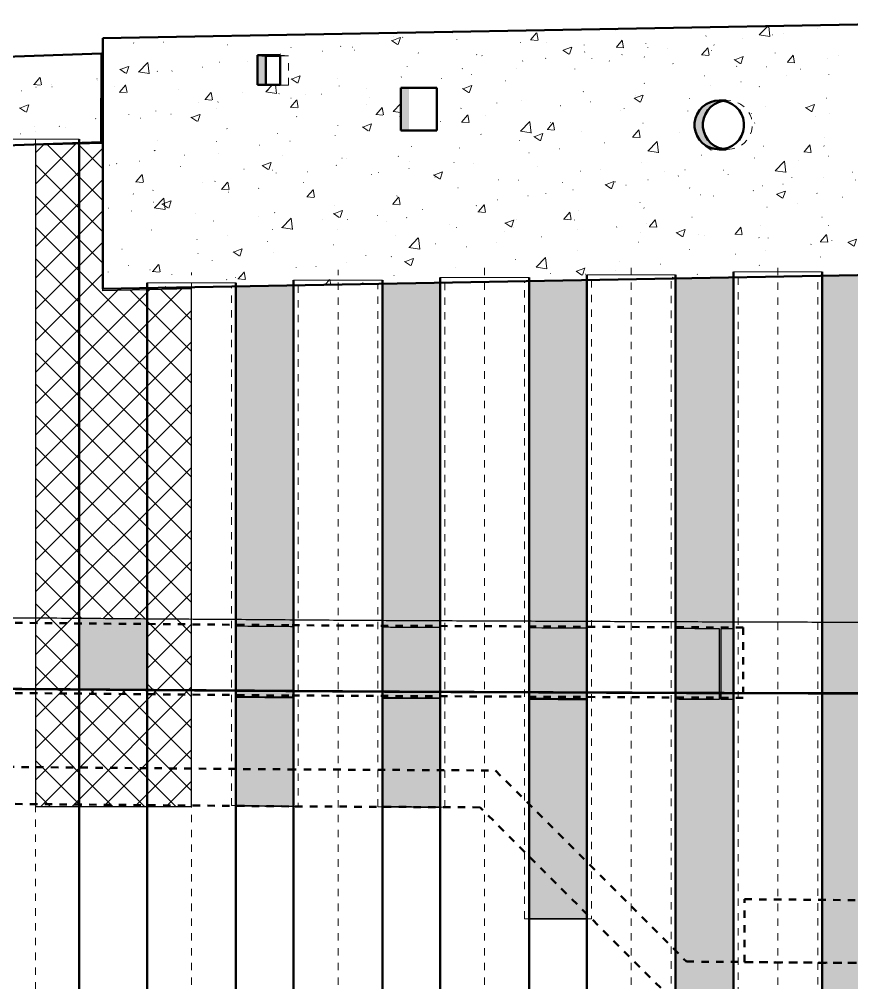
# Model space of a CAD drawing. Header units: metres. Extents: x 1100 to 1226, y 1 to 22.
# Drawn here: x 1111.22 to 1122.48, y 8.61 to 21.64 of the extents above; entities that cross this region are included whole.
import ezdxf

# ---------------------------------------------------------------- set-up
doc = ezdxf.new("R2010")
doc.units = ezdxf.units.M
doc.linetypes.add('JacobsCenter', pattern=[0.015, 0.009, -0.0015, 0.003, -0.0015])
doc.linetypes.add('JacobsDash', pattern=[0.0045, 0.003, -0.0015])
for name, color, linetype, lineweight in [('A-DETL', 7, 'Continuous', 13), ('A-DETL-GENF', 7, 'Continuous', 9), ('A-FLOR', 7, 'Continuous', 50), ('A-GENM', 7, 'Continuous', 35), ('A-GENM-HDLN', 7, 'JacobsDash', 18), ('S-BEAM', 7, 'Continuous', 50), ('S-BEAM-HDLN', 7, 'JacobsDash', 18), ('S-FNDN', 7, 'Continuous', 50), ('S-FNDN-HDLN', 7, 'JacobsDash', 18)]:
    doc.layers.add(name, color=color, linetype=linetype, lineweight=lineweight)
pattern_1 = [(50, (1129.183, 10.849), (1.15687, -0.10121), [0.12097, -1.331]), (355, (1129.183, 10.849), (-0.2238, 1.21312), [0.09677, -1.065]), (100.451, (1129.28, 10.841), (0.932775, 1.111937), [0.10281, -1.131]), (46.184, (1129.183, 11.172), (1.72142, -0.26704), [0.18145, -1.996]), (96.636, (1129.327, 11.15), (1.50758, 1.57074), [0.15421, -1.696]), (351.184, (1129.183, 11.172), (1.50766, 1.5715), [0.14516, -1.597]), (21, (1129.345, 11.091), (0.962753, -0.649382), [0.12097, -1.331]), (326, (1129.345, 11.091), (0.39239, 1.16952), [0.09677, -1.065]), (71.451, (1129.425, 11.037), (1.3549, 0.520304), [0.10281, -1.131]), (37.5, (1129.183, 10.849), (0.0196146, 0.536924), [0.00335, -1.048, 0.00335, -1.077, -1.069]), (37.5, (1129.183, 10.849), (0.0196146, 0.536924), [-2.132, 0.00335, -1.065]), (7.5, (1129.183, 10.849), (0.424306, 0.636145), [0.00335, -0.61278, 0.00335, -1.024, -0.40726]), (7.5, (1129.183, 10.849), (0.424306, 0.636145), [-1.644, 0.00335, -0.4039]), (327.5, (1128.824, 10.849), (0.861001, -0.0363836), [0.00335, -0.39987, 0.00335, -1.255, -1.669]), (327.5, (1128.824, 10.849), (0.861001, -0.0363836), [-1.661, 0.00335, -1.666]), (317.5, (1128.662, 10.849), (0.94062, 0.161455), [0.00335, -0.52084, 0.00335, -0.83213, -1.185]), (317.5, (1128.662, 10.849), (0.94062, 0.161455), [-1.36, 0.00335, -1.182])]

# ---------------------------------------------------------------- blocks, each defined once
blk = doc.blocks.new('Top of Pavement - RL A - Top of Pavement - RL A-68818558-DRG-2873048 - ELEVATION - SHOTCRETE ABUTMENT A AND A1')
at = {"layer": 'A-GENM', "lineweight": 25, "true_color": 0xe8e8e8}
h = blk.add_hatch(color=254, dxfattribs=at)
h.paths.add_polyline_path([(1112.952, 12.581), (1112.952, 13.531), (1112.032, 13.538), (1112.032, 12.588), (1112.444, 12.585)])
h.paths.add_polyline_path([(1142.566, 12.605), (1143.427, 12.613), (1143.427, 13.563), (1142.566, 13.555), (1142.566, 12.607)])
h.paths.add_polyline_path([(1144.627, 12.625), (1144.856, 12.627), (1144.856, 13.577), (1144.627, 13.575), (1144.627, 12.679)])
h.paths.add_polyline_path([(1146.055, 12.639), (1147.064, 12.651), (1147.064, 13.601), (1146.055, 13.589), (1146.055, 12.646)])
h.paths.add_polyline_path([(1102.833, 12.686), (1102.833, 13.636), (1102.032, 13.646), (1102.032, 12.696)])
h.paths.add_polyline_path([(1100.833, 12.712), (1100.833, 13.662), (1100.388, 13.669), (1100.388, 13.638), (1100.819, 13.638), (1100.819, 12.712)])
h = blk.add_hatch(color=254, dxfattribs=at)
h.paths.add_polyline_path([(1112.952, 12.562), (1112.952, 12.581), (1112.032, 12.588), (1112.032, 12.569), (1112.454, 12.566)])
h.paths.add_polyline_path([(1142.566, 12.585), (1143.427, 12.594), (1143.427, 12.613), (1142.566, 12.605), (1142.566, 12.588)])
h.paths.add_polyline_path([(1146.055, 12.62), (1147.064, 12.631), (1147.064, 12.651), (1146.055, 12.638), (1146.055, 12.626)])
h.paths.add_polyline_path([(1144.627, 12.623), (1144.856, 12.626), (1144.856, 12.627), (1144.627, 12.625)])
h.paths.add_polyline_path([(1102.833, 12.666), (1102.833, 12.686), (1102.032, 12.696), (1102.032, 12.676)])
at = {"layer": 'A-GENM', "color": 253, "lineweight": 25, "true_color": 0xa3a3a3}
for points, knots in [([(1123.464, 13.484), (1123.273, 13.484), (1122.766, 13.485), (1121.942, 13.486), (1120.992, 13.489), (1120.042, 13.492), (1119.093, 13.496), (1118.143, 13.5), (1117.193, 13.504), (1116.243, 13.508), (1115.452, 13.513), (1114.819, 13.518), (1114.185, 13.523), (1113.552, 13.527), (1112.919, 13.531), (1112.444, 13.535), (1111.969, 13.539), (1111.336, 13.543), (1110.545, 13.55), (1109.595, 13.559), (1108.645, 13.569), (1107.695, 13.578), (1106.746, 13.587), (1105.954, 13.597), (1105.321, 13.604), (1104.846, 13.61), (1104.371, 13.616), (1103.738, 13.624), (1103.105, 13.632), (1102.472, 13.64), (1101.839, 13.648), (1101.144, 13.657), (1100.608, 13.665), (1100.388, 13.668)], [0.5157704, 0.5157704, 0.5157704, 0.5157704, 0.5197368, 0.5263158, 0.5328947, 0.5394737, 0.5460526, 0.5526316, 0.5592105, 0.5657895, 0.5723684, 0.5756579, 0.5789474, 0.5855263, 0.5888158, 0.5921053, 0.5953947, 0.5986842, 0.6052632, 0.6118421, 0.6184211, 0.625, 0.6315789, 0.6381579, 0.6414474, 0.6447368, 0.6480263, 0.6513158, 0.6578947, 0.6611842, 0.6644737, 0.6710526, 0.6756182, 0.6756182, 0.6756182, 0.6756182]), ([(1100.819, 12.712), (1100.895, 12.711), (1101.288, 12.705), (1101.839, 12.698), (1102.472, 12.69), (1103.105, 12.682), (1103.738, 12.674), (1104.371, 12.666), (1104.846, 12.66), (1105.321, 12.654), (1105.954, 12.647), (1106.746, 12.637), (1107.695, 12.628), (1108.645, 12.619), (1109.595, 12.609), (1110.545, 12.6), (1111.336, 12.593), (1111.969, 12.589), (1112.444, 12.585), (1112.919, 12.581), (1113.552, 12.577), (1114.185, 12.573), (1114.819, 12.568), (1115.452, 12.563), (1116.243, 12.558), (1117.193, 12.554), (1118.143, 12.55), (1119.093, 12.546), (1120.042, 12.542), (1120.992, 12.539), (1121.942, 12.536), (1122.766, 12.535), (1123.273, 12.534), (1123.464, 12.534)], [0.3273615, 0.3273615, 0.3273615, 0.3273615, 0.3289474, 0.3355263, 0.3388158, 0.3421053, 0.3486842, 0.3519737, 0.3552632, 0.3585526, 0.3618421, 0.3684211, 0.375, 0.3815789, 0.3881579, 0.3947368, 0.4013158, 0.4046053, 0.4078947, 0.4111842, 0.4144737, 0.4210526, 0.4243421, 0.4276316, 0.4342105, 0.4407895, 0.4473684, 0.4539474, 0.4605263, 0.4671053, 0.4736842, 0.4802632, 0.4842296, 0.4842296, 0.4842296, 0.4842296]), ([(1114.15, 12.553), (1113.901, 12.555), (1113.494, 12.558), (1112.929, 12.562), (1112.454, 12.566), (1111.979, 12.569), (1111.439, 12.573), (1111.058, 12.576), (1110.834, 12.578)], [0.5803589, 0.5803589, 0.5803589, 0.5803589, 0.58552632, 0.58881579, 0.59210526, 0.59539474, 0.59868421, 0.60332528, 0.60332528, 0.60332528, 0.60332528]), ([(1116.13, 12.54), (1115.854, 12.541), (1115.456, 12.544), (1115.057, 12.547), (1114.934, 12.548)], [0.566637798, 0.566637798, 0.566637798, 0.566637798, 0.572368421, 0.574923105, 0.574923105, 0.574923105, 0.574923105]), ([(1118.113, 12.531), (1117.81, 12.532), (1117.411, 12.534), (1117.012, 12.535), (1116.917, 12.536)], [0.552900236, 0.552900236, 0.552900236, 0.552900236, 0.559210526, 0.561185347, 0.561185347, 0.561185347, 0.561185347]), ([(1120.096, 12.522), (1120.081, 12.522), (1119.75, 12.523), (1119.351, 12.525), (1118.967, 12.527), (1118.9, 12.527)], [0.539162689, 0.539162689, 0.539162689, 0.539162689, 0.539473684, 0.546052632, 0.547447798, 0.547447798, 0.547447798, 0.547447798]), ([(1123.464, 12.514), (1123.276, 12.514), (1122.772, 12.515), (1121.951, 12.517), (1121.278, 12.518), (1120.922, 12.519), (1120.883, 12.52)], [0.51583012, 0.51583012, 0.51583012, 0.51583012, 0.51973684, 0.52631579, 0.53289474, 0.53371027, 0.53371027, 0.53371027, 0.53371027])]:
    blk.add_open_spline(points, degree=3, knots=knots, dxfattribs=at)
at = {"layer": 'A-GENM', "color": 254, "lineweight": 25, "true_color": 0xdadada}
for points in [[(1114.151, 12.553), (1114.151, 12.553), (1114.15, 12.553), (1114.15, 12.553)], [(1114.934, 12.548), (1114.934, 12.548), (1114.933, 12.548), (1114.933, 12.548)], [(1116.132, 12.54), (1116.131, 12.54), (1116.131, 12.54), (1116.13, 12.54)], [(1116.917, 12.536), (1116.917, 12.536), (1116.916, 12.536), (1116.916, 12.536)], [(1118.115, 12.531), (1118.114, 12.531), (1118.114, 12.531), (1118.113, 12.531)], [(1118.9, 12.527), (1118.9, 12.527), (1118.899, 12.527), (1118.899, 12.527)], [(1120.098, 12.522), (1120.097, 12.522), (1120.097, 12.522), (1120.096, 12.522)], [(1120.883, 12.52), (1120.883, 12.52), (1120.882, 12.52), (1120.882, 12.52)]]:
    blk.add_open_spline(points, degree=3, dxfattribs=at)
at = {"layer": 'A-GENM', "color": 9, "lineweight": 25, "true_color": 0xbebebe}
for points in [[(1114.245, 12.553), (1114.214, 12.553), (1114.183, 12.553), (1114.151, 12.553)], [(1120.691, 12.52), (1120.493, 12.521), (1120.296, 12.521), (1120.098, 12.522)], [(1120.881, 12.52), (1120.824, 12.52), (1120.768, 12.52), (1120.711, 12.52)]]:
    blk.add_open_spline(points, degree=3, dxfattribs=at)
for points, knots in [([(1114.932, 12.548), (1114.898, 12.548), (1114.705, 12.549), (1114.476, 12.551), (1114.281, 12.552), (1114.245, 12.553)], [0.574936132, 0.574936132, 0.574936132, 0.574936132, 0.575657895, 0.578947368, 0.579697075, 0.579697075, 0.579697075, 0.579697075]), ([(1116.915, 12.536), (1116.694, 12.537), (1116.433, 12.538), (1116.172, 12.539), (1116.132, 12.54)], [0.56119846, 0.56119846, 0.56119846, 0.56119846, 0.565789474, 0.566624687, 0.566624687, 0.566624687, 0.566624687]), ([(1118.898, 12.527), (1118.649, 12.528), (1118.388, 12.53), (1118.127, 12.531), (1118.115, 12.531)], [0.547461683, 0.547461683, 0.547461683, 0.547461683, 0.552631579, 0.552887126, 0.552887126, 0.552887126, 0.552887126])]:
    blk.add_open_spline(points, degree=3, knots=knots, dxfattribs=at)
at = {"layer": 'A-GENM', "color": 253, "lineweight": 25, "true_color": 0xa3a3a3}
blk.add_open_spline([(1120.711, 12.52), (1120.704, 12.52), (1120.697, 12.52), (1120.691, 12.52)], degree=3, dxfattribs=at)
blk = doc.blocks.new('T2DPAA-T2D-C3S-RS-M3D-100334_rvt-1-DRG-2873048 - ELEVATION - SHOTCRETE ABUTMENT A AND A1')
at = {"layer": 'A-FLOR', "color": 253, "lineweight": 25, "true_color": 0xa3a3a3}
for p, q in [((1114.151, 12.483), (1114.151, 12.473)), ((1114.151, 12.473), (1114.932, 12.467)), ((1114.932, 12.467), (1114.932, 12.477)), ((1116.132, 12.469), (1116.132, 12.459)), ((1116.132, 12.459), (1116.915, 12.454)), ((1116.915, 12.454), (1116.915, 12.465)), ((1118.115, 12.46), (1118.115, 12.445)), ((1118.115, 12.445), (1118.898, 12.44)), ((1118.898, 12.44), (1118.898, 12.457)), ((1118.898, 12.456), (1118.898, 12.455))]:
    blk.add_line(p, q, dxfattribs=at)
at = {"layer": 'A-FLOR', "color": 9, "lineweight": 25, "true_color": 0xbebebe, "flags": 128}
for points in [[(1114.151, 12.473), (1114.152, 12.478), (1114.152, 12.482)], [(1114.932, 12.477), (1114.932, 12.472), (1114.932, 12.467)], [(1116.132, 12.459), (1116.132, 12.464), (1116.132, 12.469)], [(1116.915, 12.465), (1116.915, 12.459), (1116.915, 12.454)], [(1118.115, 12.445), (1118.115, 12.453), (1118.115, 12.46)], [(1118.115, 12.46), (1118.202, 12.459), (1118.289, 12.459), (1118.376, 12.459), (1118.463, 12.458), (1118.55, 12.458), (1118.637, 12.458), (1118.724, 12.457), (1118.811, 12.457), (1118.898, 12.456)], [(1118.898, 12.456), (1118.898, 12.448), (1118.898, 12.44)]]:
    blk.add_lwpolyline(points, dxfattribs=at)
at = {"layer": 'A-FLOR', "color": 9, "lineweight": 25, "true_color": 0xbebebe}
for points in [[(1114.151, 12.483), (1114.152, 12.483), (1114.152, 12.483), (1114.152, 12.483), (1114.152, 12.482)], [(1114.478, 12.48), (1114.482, 12.48), (1114.486, 12.48), (1114.49, 12.48)], [(1114.868, 12.477), (1114.89, 12.477), (1114.911, 12.477), (1114.932, 12.477)], [(1114.932, 12.477), (1114.932, 12.477), (1114.932, 12.477), (1114.932, 12.477), (1114.932, 12.477)], [(1116.132, 12.469), (1116.153, 12.469), (1116.174, 12.469), (1116.195, 12.469)], [(1116.132, 12.469), (1116.132, 12.469), (1116.132, 12.469), (1116.132, 12.469), (1116.132, 12.469)], [(1116.915, 12.465), (1116.915, 12.465), (1116.915, 12.465), (1116.915, 12.465), (1116.915, 12.465)], [(1118.115, 12.46), (1118.115, 12.46), (1118.115, 12.46), (1118.115, 12.46), (1118.115, 12.46)]]:
    blk.add_open_spline(points, degree=3, dxfattribs=at)
for points, knots in [([(1114.152, 12.482), (1114.181, 12.482), (1114.238, 12.482), (1114.314, 12.481), (1114.36, 12.481), (1114.377, 12.481)], [0, 0, 0, 0, 0.1111111, 0.2222222, 0.2892496, 0.2892496, 0.2892496, 0.2892496]), ([(1114.391, 12.481), (1114.398, 12.481), (1114.424, 12.481), (1114.45, 12.48), (1114.469, 12.48)], [0.3062268, 0.3062268, 0.3062268, 0.3062268, 0.3333333, 0.4064497, 0.4064497, 0.4064497, 0.4064497]), ([(1116.195, 12.469), (1116.29, 12.468), (1116.417, 12.467), (1116.544, 12.467), (1116.575, 12.467)], [0.0807956, 0.0807956, 0.0807956, 0.0807956, 0.4444444, 0.5658426, 0.5658426, 0.5658426, 0.5658426]), ([(1116.59, 12.467), (1116.612, 12.467), (1116.662, 12.466), (1116.741, 12.466), (1116.828, 12.466), (1116.886, 12.465), (1116.915, 12.465)], [0.5851805, 0.5851805, 0.5851805, 0.5851805, 0.6666667, 0.7777778, 0.8888889, 1, 1, 1, 1])]:
    blk.add_open_spline(points, degree=3, knots=knots, dxfattribs=at)
at = {"layer": 'A-FLOR', "color": 254, "lineweight": 25, "true_color": 0xe5e5e5}
for points in [[(1114.377, 12.481), (1114.382, 12.481), (1114.386, 12.481), (1114.391, 12.481)], [(1114.469, 12.48), (1114.472, 12.48), (1114.475, 12.48), (1114.478, 12.48)], [(1114.49, 12.48), (1114.493, 12.48), (1114.496, 12.48), (1114.499, 12.48)], [(1114.499, 12.48), (1114.527, 12.48), (1114.556, 12.48), (1114.585, 12.479)], [(1114.585, 12.479), (1114.614, 12.479), (1114.643, 12.479), (1114.672, 12.479)], [(1114.672, 12.479), (1114.701, 12.479), (1114.73, 12.478), (1114.759, 12.478)], [(1114.759, 12.478), (1114.788, 12.478), (1114.817, 12.478), (1114.846, 12.478)], [(1114.846, 12.478), (1114.853, 12.477), (1114.861, 12.477), (1114.868, 12.477)], [(1116.575, 12.467), (1116.58, 12.467), (1116.585, 12.467), (1116.59, 12.467)]]:
    blk.add_open_spline(points, degree=3, dxfattribs=at)
at = {"layer": 'A-GENM', "color": 253, "lineweight": 25, "true_color": 0xa3a3a3}
for p, q in [((1114.151, 13.433), (1114.151, 12.483)), ((1114.152, 12.482), (1114.152, 13.432)), ((1114.932, 13.427), (1114.932, 12.477)), ((1114.932, 12.477), (1114.932, 13.427)), ((1116.132, 12.469), (1116.132, 13.419)), ((1116.132, 13.419), (1116.132, 12.469)), ((1116.915, 13.415), (1116.915, 12.465)), ((1116.915, 12.465), (1116.915, 13.415)), ((1118.115, 12.46), (1118.115, 13.41)), ((1118.115, 13.41), (1118.115, 12.46)), ((1118.898, 12.457), (1118.898, 13.407)), ((1118.898, 13.406), (1118.898, 12.456)), ((1120.098, 13.402), (1120.098, 12.452)), ((1120.098, 12.451), (1120.098, 13.401)), ((1120.691, 12.449), (1120.691, 13.399)), ((1120.711, 13.399), (1120.711, 12.449)), ((1120.881, 13.398), (1120.881, 12.448)), ((1120.881, 12.448), (1120.881, 13.398)), ((1114.15, 12.571), (1114.15, 12.481)), ((1114.934, 12.566), (1114.934, 12.475)), ((1116.13, 12.557), (1116.13, 12.467)), ((1116.917, 12.554), (1116.917, 12.464)), ((1118.113, 12.548), (1118.113, 12.458)), ((1118.9, 12.545), (1118.9, 12.455)), ((1120.096, 12.54), (1120.096, 12.45)), ((1120.883, 12.537), (1120.883, 12.446))]:
    blk.add_line(p, q, dxfattribs=at)
at = {"layer": 'A-GENM', "color": 9, "lineweight": 25, "true_color": 0xbebebe}
for p, q in [((1120.691, 12.536), (1120.691, 12.449)), ((1120.711, 12.449), (1120.711, 12.536))]:
    blk.add_line(p, q, dxfattribs=at)
at = {"layer": 'A-GENM', "color": 254, "lineweight": 25, "true_color": 0xdadada}
for p, q in [((1120.691, 12.449), (1120.691, 12.445)), ((1120.711, 12.445), (1120.711, 12.449))]:
    blk.add_line(p, q, dxfattribs=at)
at = {"layer": 'A-GENM', "color": 253, "lineweight": 25, "true_color": 0xa3a3a3, "flags": 128}
for points in [[(1118.898, 13.407), (1118.811, 13.407), (1118.724, 13.408), (1118.637, 13.408), (1118.55, 13.408), (1118.463, 13.409), (1118.376, 13.409), (1118.289, 13.409), (1118.202, 13.41), (1118.115, 13.41)], [(1120.881, 13.398), (1120.824, 13.398), (1120.768, 13.398), (1120.711, 13.399)], [(1120.691, 12.445), (1120.691, 12.447), (1120.691, 12.449)], [(1120.711, 12.449), (1120.768, 12.448), (1120.824, 12.448), (1120.881, 12.448)], [(1120.711, 12.449), (1120.711, 12.447), (1120.711, 12.445)]]:
    blk.add_lwpolyline(points, dxfattribs=at)
at = {"layer": 'A-GENM', "color": 253, "lineweight": 25, "true_color": 0xa3a3a3}
for points, knots in [([(1114.932, 13.427), (1114.817, 13.428), (1114.556, 13.43), (1114.296, 13.432), (1114.151, 13.433)], [0, 0, 0, 0, 0.444444, 1, 1, 1, 1]), ([(1116.915, 13.415), (1116.857, 13.416), (1116.77, 13.416), (1116.654, 13.417), (1116.567, 13.417), (1116.48, 13.417), (1116.393, 13.418), (1116.306, 13.418), (1116.219, 13.419), (1116.161, 13.419), (1116.132, 13.419)], [0, 0, 0, 0, 0.222222, 0.333333, 0.444444, 0.555556, 0.666667, 0.777778, 0.888889, 1, 1, 1, 1]), ([(1120.691, 13.399), (1120.592, 13.399), (1120.444, 13.4), (1120.271, 13.401), (1120.172, 13.401), (1120.123, 13.401), (1120.098, 13.402)], [0, 0, 0, 0, 0.5, 0.75, 0.875, 1, 1, 1, 1])]:
    blk.add_open_spline(points, degree=3, knots=knots, dxfattribs=at)
for points in [[(1114.151, 12.482), (1114.151, 12.482), (1114.15, 12.481), (1114.15, 12.481)], [(1114.15, 12.481), (1114.15, 12.481), (1114.151, 12.481), (1114.151, 12.481)], [(1114.934, 12.475), (1114.933, 12.476), (1114.933, 12.476), (1114.932, 12.476)], [(1114.932, 12.475), (1114.933, 12.475), (1114.934, 12.475), (1114.934, 12.475)], [(1116.132, 12.468), (1116.132, 12.468), (1116.131, 12.468), (1116.13, 12.467)], [(1116.13, 12.467), (1116.131, 12.467), (1116.131, 12.467), (1116.132, 12.467)], [(1116.915, 12.464), (1116.916, 12.464), (1116.917, 12.464), (1116.917, 12.464)], [(1116.917, 12.464), (1116.916, 12.464), (1116.916, 12.464), (1116.916, 12.465)], [(1118.115, 12.459), (1118.115, 12.459), (1118.114, 12.459), (1118.113, 12.458)], [(1118.113, 12.458), (1118.114, 12.458), (1118.114, 12.458), (1118.115, 12.458)], [(1118.9, 12.455), (1118.9, 12.455), (1118.899, 12.456), (1118.898, 12.456), (1118.898, 12.456)], [(1118.898, 12.455), (1118.899, 12.455), (1118.9, 12.455), (1118.9, 12.455)], [(1120.098, 12.451), (1120.098, 12.45), (1120.097, 12.45), (1120.096, 12.45)], [(1120.096, 12.45), (1120.158, 12.449), (1120.287, 12.447), (1120.49, 12.445), (1120.625, 12.445), (1120.691, 12.445)], [(1120.098, 12.452), (1120.123, 12.451), (1120.172, 12.451), (1120.246, 12.451), (1120.32, 12.45), (1120.394, 12.45), (1120.468, 12.45), (1120.542, 12.449), (1120.617, 12.449), (1120.666, 12.449), (1120.691, 12.449)], [(1120.098, 12.452), (1120.098, 12.451), (1120.098, 12.451), (1120.098, 12.451)], [(1120.711, 12.445), (1120.74, 12.445), (1120.799, 12.445), (1120.855, 12.446), (1120.883, 12.446)], [(1120.881, 12.448), (1120.881, 12.448), (1120.881, 12.448), (1120.881, 12.448)], [(1120.883, 12.446), (1120.882, 12.446), (1120.882, 12.447), (1120.882, 12.447)]]:
    blk.add_open_spline(points, degree=3, dxfattribs=at)
at = {"layer": 'A-GENM', "color": 9, "lineweight": 25, "true_color": 0xbebebe}
for points in [[(1114.151, 12.483), (1114.152, 12.483), (1114.152, 12.482), (1114.152, 12.482)], [(1114.151, 12.481), (1114.167, 12.481), (1114.183, 12.48), (1114.2, 12.48)], [(1114.2, 12.48), (1114.216, 12.48), (1114.233, 12.479), (1114.251, 12.479)], [(1114.251, 12.479), (1114.268, 12.479), (1114.285, 12.479), (1114.302, 12.478)], [(1114.932, 12.477), (1114.932, 12.477), (1114.932, 12.477), (1114.932, 12.477)], [(1116.132, 12.469), (1116.132, 12.469), (1116.132, 12.469), (1116.132, 12.469)], [(1116.132, 12.467), (1116.171, 12.467), (1116.21, 12.466), (1116.251, 12.465)], [(1116.915, 12.465), (1116.915, 12.465), (1116.915, 12.465), (1116.915, 12.465)], [(1118.115, 12.46), (1118.115, 12.46), (1118.115, 12.46), (1118.115, 12.46)], [(1118.115, 12.458), (1118.131, 12.458), (1118.147, 12.458), (1118.163, 12.458)], [(1118.695, 12.454), (1118.764, 12.454), (1118.833, 12.454), (1118.898, 12.455)]]:
    blk.add_open_spline(points, degree=3, dxfattribs=at)
at = {"layer": 'A-GENM', "color": 254, "lineweight": 25, "true_color": 0xe5e5e5}
for points in [[(1114.152, 12.482), (1114.152, 12.482), (1114.152, 12.482), (1114.151, 12.482)], [(1114.932, 12.476), (1114.932, 12.476), (1114.932, 12.477), (1114.932, 12.477)], [(1116.132, 12.469), (1116.132, 12.469), (1116.132, 12.468), (1116.132, 12.468)], [(1116.916, 12.465), (1116.915, 12.465), (1116.915, 12.465), (1116.915, 12.465)], [(1118.115, 12.46), (1118.115, 12.46), (1118.115, 12.459), (1118.115, 12.459)]]:
    blk.add_open_spline(points, degree=3, dxfattribs=at)
at = {"layer": 'A-GENM', "color": 9, "lineweight": 25, "true_color": 0xbebebe}
for points, knots in [([(1114.302, 12.478), (1114.311, 12.478), (1114.381, 12.477), (1114.524, 12.476), (1114.73, 12.475), (1114.867, 12.475), (1114.932, 12.475)], [-0.8, -0.8, -0.8, -0.8, -0.7666667, -0.5333333, -0.2666667, -0.0025082, -0.0025082, -0.0025082, -0.0025082]), ([(1116.252, 12.465), (1116.271, 12.465), (1116.351, 12.464), (1116.506, 12.463), (1116.712, 12.462), (1116.85, 12.463), (1116.915, 12.464)], [-0.8406948, -0.8406948, -0.8406948, -0.8406948, -0.7666667, -0.5333333, -0.2666667, -0.0025174, -0.0025174, -0.0025174, -0.0025174]), ([(1118.163, 12.458), (1118.206, 12.457), (1118.309, 12.456), (1118.489, 12.454), (1118.624, 12.454), (1118.694, 12.454)], [-0.9333333, -0.9333333, -0.9333333, -0.9333333, -0.7666667, -0.5333333, -0.2666667, -0.2666667, -0.2666667, -0.2666667])]:
    blk.add_open_spline(points, degree=3, knots=knots, dxfattribs=at)
at = {"layer": 'A-GENM', "color": 254, "lineweight": 25, "true_color": 0xdadada}
for points in [[(1120.098, 12.451), (1120.098, 12.451), (1120.098, 12.451), (1120.098, 12.451)], [(1120.882, 12.447), (1120.881, 12.447), (1120.881, 12.447), (1120.881, 12.448)]]:
    blk.add_open_spline(points, degree=3, dxfattribs=at)
at = {"layer": 'A-GENM', "color": 253, "lineweight": 25, "true_color": 0xa3a3a3}
blk.add_blockref('Top of Pavement - RL A - Top of Pavement - RL A-68818558-DRG-2873048 - ELEVATION - SHOTCRETE ABUTMENT A AND A1', (0, 0), dxfattribs=at)
blk = doc.blocks.new('01_SFO_FRP_Pile_CastInPlace_CS_BR08 - CAST-IN-PLACE PILE - 1200-8661090-DRG-2873048 - ELEVATION - SHOTCRETE ABUTMENT A AND A1')
at = {"layer": 'S-FNDN'}
for p, q in [((1116.915, 18.152), (1116.915, 4.188)), ((1118.115, 4.217), (1118.115, 18.152))]:
    blk.add_line(p, q, dxfattribs=at)
at = {"layer": 'S-FNDN', "lineweight": 13}
for p, q in [((1118.115, 18.152), (1116.915, 18.152)), ((1116.915, 18.152), (1116.915, 4.188)), ((1118.115, 4.217), (1118.115, 18.152))]:
    blk.add_line(p, q, dxfattribs=at)
at = {"layer": 'S-FNDN-HDLN'}
for p, q in [((1116.915, 18.152), (1116.915, 18.152)), ((1118.115, 18.152), (1118.115, 18.152))]:
    blk.add_line(p, q, dxfattribs=at)
blk = doc.blocks.new('01_SFO_FRP_Pile_CastInPlace_CS_BR08 - CAST-IN-PLACE PILE - 1200-8660909-DRG-2873048 - ELEVATION - SHOTCRETE ABUTMENT A AND A1')
at = {"layer": 'S-FNDN'}
for p, q in [((1112.952, 18.079), (1112.952, 4.188)), ((1114.152, 4.217), (1114.152, 18.079))]:
    blk.add_line(p, q, dxfattribs=at)
at = {"layer": 'S-FNDN', "lineweight": 13}
for p, q in [((1114.151, 18.079), (1112.952, 18.079)), ((1112.952, 18.079), (1112.952, 4.188)), ((1114.151, 4.217), (1114.151, 18.079))]:
    blk.add_line(p, q, dxfattribs=at)
at = {"layer": 'S-FNDN-HDLN'}
for p, q in [((1112.952, 18.079), (1112.952, 18.079)), ((1114.151, 18.079), (1114.152, 18.079))]:
    blk.add_line(p, q, dxfattribs=at)
blk = doc.blocks.new('01_SFO_FRP_Pile_CastInPlace_CS_BR08 - CAST-IN-PLACE PILE - 1200-8660884-DRG-2873048 - ELEVATION - SHOTCRETE ABUTMENT A AND A1')
at = {"layer": 'S-FNDN'}
for p, q in [((1118.898, 18.188), (1118.898, 4.188)), ((1120.098, 4.217), (1120.098, 18.188))]:
    blk.add_line(p, q, dxfattribs=at)
at = {"layer": 'S-FNDN', "lineweight": 13}
for p, q in [((1120.098, 18.188), (1118.898, 18.188)), ((1118.898, 18.188), (1118.898, 4.188)), ((1120.098, 4.217), (1120.098, 18.188))]:
    blk.add_line(p, q, dxfattribs=at)
at = {"layer": 'S-FNDN-HDLN'}
for p, q in [((1118.898, 18.188), (1118.898, 18.188)), ((1120.098, 18.188), (1120.098, 18.188))]:
    blk.add_line(p, q, dxfattribs=at)
blk = doc.blocks.new('01_SFO_FRP_Pile_CastInPlace_CS_BR08 - CAST-IN-PLACE PILE - 1200-8661059-DRG-2873048 - ELEVATION - SHOTCRETE ABUTMENT A AND A1')
at = {"layer": 'S-FNDN'}
for p, q in [((1120.881, 18.225), (1120.881, 4.188)), ((1122.081, 4.217), (1122.081, 18.225))]:
    blk.add_line(p, q, dxfattribs=at)
at = {"layer": 'S-FNDN', "lineweight": 13}
for p, q in [((1122.081, 18.225), (1120.881, 18.225)), ((1120.881, 18.225), (1120.881, 4.188)), ((1122.081, 4.217), (1122.081, 18.225))]:
    blk.add_line(p, q, dxfattribs=at)
at = {"layer": 'S-FNDN-HDLN'}
for p, q in [((1120.881, 18.225), (1120.881, 18.225)), ((1122.081, 18.225), (1122.081, 18.225))]:
    blk.add_line(p, q, dxfattribs=at)
blk = doc.blocks.new('20_SFR_WSC_ShotcreteWall_ArchFlatBack_Datum - ArchWall_PileSize_1200-8657912-DRG-2873048 - ELEVATION - SHOTCRETE ABUTMENT A AND A1')
at = {"layer": 'A-GENM', "linetype": 'JacobsDash', "lineweight": 18, "true_color": 0x9ab29e}
blk.add_hatch(color=253, dxfattribs=at).paths.add_polyline_path([(1114.932, 10.997), (1114.932, 18.043), (1114.151, 18.029), (1114.151, 11.007), (1114.84, 10.998)])
at = {"layer": 'A-GENM', "color": 252, "true_color": 0x888888, "flags": 128}
for points in [[(1114.932, 18.043), (1114.84, 18.041), (1114.742, 18.04), (1114.642, 18.038), (1114.542, 18.036), (1114.441, 18.034), (1114.341, 18.032), (1114.244, 18.03), (1114.151, 18.029)], [(1114.151, 11.007), (1114.244, 11.005), (1114.341, 11.004), (1114.441, 11.003), (1114.542, 11.002), (1114.642, 11), (1114.742, 10.999), (1114.84, 10.998), (1114.932, 10.997)]]:
    blk.add_lwpolyline(points, dxfattribs=at)
at = {"layer": 'A-GENM-HDLN', "color": 252, "true_color": 0x888888}
for p, q in [((1114.09, 11.007), (1114.09, 18.027)), ((1114.151, 18.029), (1114.149, 18.029)), ((1114.149, 18.029), (1114.149, 11.007)), ((1114.934, 18.043), (1114.932, 18.043)), ((1114.934, 10.997), (1114.934, 18.043)), ((1114.993, 18.044), (1114.993, 10.996)), ((1114.149, 11.007), (1114.151, 11.007)), ((1114.932, 10.997), (1114.934, 10.997))]:
    blk.add_line(p, q, dxfattribs=at)
at = {"layer": 'A-GENM-HDLN', "color": 252, "true_color": 0x888888, "flags": 128}
for points in [[(1114.09, 18.027), (1114.119, 18.028), (1114.139, 18.028), (1114.149, 18.029)], [(1114.934, 18.043), (1114.945, 18.043), (1114.965, 18.044), (1114.993, 18.044)], [(1114.149, 11.007), (1114.139, 11.007), (1114.119, 11.007), (1114.09, 11.007)], [(1114.993, 10.996), (1114.965, 10.996), (1114.945, 10.997), (1114.934, 10.997)]]:
    blk.add_lwpolyline(points, dxfattribs=at)
blk = doc.blocks.new('20_SFR_WSC_ShotcreteWall_ArchFlatBack_Datum - ArchWall_PileSize_1200-8657934-DRG-2873048 - ELEVATION - SHOTCRETE ABUTMENT A AND A1')
at = {"layer": 'A-GENM', "linetype": 'JacobsDash', "lineweight": 18, "true_color": 0x9ab29e}
blk.add_hatch(color=253, dxfattribs=at).paths.add_polyline_path([(1116.915, 10.985), (1116.915, 18.079), (1116.132, 18.065), (1116.132, 10.992), (1116.822, 10.986)])
at = {"layer": 'A-GENM', "color": 252, "true_color": 0x888888, "flags": 128}
for points in [[(1116.915, 18.079), (1116.822, 18.078), (1116.724, 18.076), (1116.625, 18.074), (1116.524, 18.072), (1116.423, 18.07), (1116.323, 18.068), (1116.225, 18.067), (1116.132, 18.065)], [(1116.132, 10.992), (1116.225, 10.991), (1116.323, 10.99), (1116.423, 10.99), (1116.524, 10.989), (1116.625, 10.988), (1116.724, 10.987), (1116.822, 10.986), (1116.915, 10.985)]]:
    blk.add_lwpolyline(points, dxfattribs=at)
at = {"layer": 'A-GENM-HDLN', "color": 252, "true_color": 0x888888}
for p, q in [((1116.071, 10.993), (1116.071, 18.064)), ((1116.132, 18.065), (1116.13, 18.065)), ((1116.13, 18.065), (1116.13, 10.992)), ((1116.917, 18.079), (1116.915, 18.079)), ((1116.917, 10.985), (1116.917, 18.079)), ((1116.976, 18.081), (1116.976, 10.985)), ((1116.13, 10.992), (1116.132, 10.992)), ((1116.915, 10.985), (1116.917, 10.985))]:
    blk.add_line(p, q, dxfattribs=at)
at = {"layer": 'A-GENM-HDLN', "color": 252, "true_color": 0x888888, "flags": 128}
for points in [[(1116.071, 18.064), (1116.1, 18.064), (1116.119, 18.065), (1116.13, 18.065)], [(1116.917, 18.079), (1116.928, 18.08), (1116.948, 18.08), (1116.976, 18.081)], [(1116.13, 10.992), (1116.119, 10.992), (1116.1, 10.992), (1116.071, 10.993)], [(1116.976, 10.985), (1116.948, 10.985), (1116.928, 10.985), (1116.917, 10.985)]]:
    blk.add_lwpolyline(points, dxfattribs=at)
blk = doc.blocks.new('20_SFR_WSC_ShotcreteWall_ArchFlatBack_Datum - ArchWall_PileSize_1200-6845784-DRG-2873048 - ELEVATION - SHOTCRETE ABUTMENT A AND A1')
at = {"layer": 'A-GENM', "linetype": 'JacobsDash', "lineweight": 18, "true_color": 0x9ab29e}
blk.add_hatch(color=253, dxfattribs=at).paths.add_polyline_path([(1118.507, 9.478), (1118.898, 9.478), (1118.898, 18.116), (1118.115, 18.101), (1118.115, 9.478), (1118.406, 9.478)])
at = {"layer": 'A-GENM', "color": 252, "true_color": 0x888888}
blk.add_line((1118.115, 9.478), (1118.898, 9.478), dxfattribs=at)
at = {"layer": 'A-GENM', "color": 252, "true_color": 0x888888, "flags": 128}
blk.add_lwpolyline([(1118.898, 18.116), (1118.805, 18.114), (1118.707, 18.112), (1118.608, 18.11), (1118.507, 18.109), (1118.406, 18.107), (1118.306, 18.105), (1118.208, 18.103), (1118.115, 18.101)], dxfattribs=at)
at = {"layer": 'A-GENM-HDLN', "color": 252, "true_color": 0x888888}
for p, q in [((1118.9, 18.116), (1118.898, 18.116)), ((1118.9, 9.478), (1118.9, 18.116)), ((1118.959, 18.117), (1118.959, 9.478)), ((1118.054, 9.478), (1118.054, 18.1)), ((1118.115, 18.101), (1118.113, 18.101)), ((1118.113, 18.101), (1118.113, 9.478)), ((1118.113, 9.478), (1118.054, 9.478)), ((1118.113, 9.478), (1118.115, 9.478)), ((1118.898, 9.478), (1118.9, 9.478)), ((1118.959, 9.478), (1118.9, 9.478))]:
    blk.add_line(p, q, dxfattribs=at)
at = {"layer": 'A-GENM-HDLN', "color": 252, "true_color": 0x888888, "flags": 128}
for points in [[(1118.9, 18.116), (1118.911, 18.116), (1118.931, 18.116), (1118.959, 18.117)], [(1118.054, 18.1), (1118.083, 18.101), (1118.102, 18.101), (1118.113, 18.101)]]:
    blk.add_lwpolyline(points, dxfattribs=at)
blk = doc.blocks.new('20_SFR_WSC_ShotcreteWall_ArchFlatBack_Datum - ArchWall_PileSize_1200-6845785-DRG-2873048 - ELEVATION - SHOTCRETE ABUTMENT A AND A1')
at = {"layer": 'A-GENM', "linetype": 'JacobsDash', "lineweight": 18, "true_color": 0x9ab29e}
blk.add_hatch(color=253, dxfattribs=at).paths.add_polyline_path([(1120.49, 8.402), (1120.881, 8.402), (1120.881, 18.151), (1120.098, 18.137), (1120.098, 8.402), (1120.389, 8.402)])
at = {"layer": 'A-GENM', "color": 252, "true_color": 0x888888}
blk.add_line((1120.098, 8.402), (1120.881, 8.402), dxfattribs=at)
at = {"layer": 'A-GENM', "color": 252, "true_color": 0x888888, "flags": 128}
blk.add_lwpolyline([(1120.881, 18.151), (1120.788, 18.149), (1120.69, 18.148), (1120.591, 18.146), (1120.49, 18.144), (1120.389, 18.142), (1120.289, 18.141), (1120.191, 18.139), (1120.098, 18.137)], dxfattribs=at)
at = {"layer": 'A-GENM-HDLN', "color": 252, "true_color": 0x888888}
for p, q in [((1120.037, 8.402), (1120.037, 18.136)), ((1120.098, 18.137), (1120.096, 18.137)), ((1120.096, 18.137), (1120.096, 8.402)), ((1120.883, 18.151), (1120.881, 18.151)), ((1120.883, 8.402), (1120.883, 18.151)), ((1120.942, 18.152), (1120.942, 8.402)), ((1120.096, 8.402), (1120.037, 8.402)), ((1120.096, 8.402), (1120.098, 8.402)), ((1120.881, 8.402), (1120.883, 8.402)), ((1120.942, 8.402), (1120.883, 8.402))]:
    blk.add_line(p, q, dxfattribs=at)
at = {"layer": 'A-GENM-HDLN', "color": 252, "true_color": 0x888888, "flags": 128}
for points in [[(1120.037, 18.136), (1120.066, 18.137), (1120.085, 18.137), (1120.096, 18.137)], [(1120.883, 18.151), (1120.894, 18.151), (1120.914, 18.152), (1120.942, 18.152)]]:
    blk.add_lwpolyline(points, dxfattribs=at)
blk = doc.blocks.new('20_SFR_WSC_ShotcreteWall_ArchFlatBack_Datum - ArchWall_PileSize_1200-6845786-DRG-2873048 - ELEVATION - SHOTCRETE ABUTMENT A AND A1')
at = {"layer": 'A-GENM', "linetype": 'JacobsDash', "lineweight": 18, "true_color": 0x9ab29e}
blk.add_hatch(color=253, dxfattribs=at).paths.add_polyline_path([(1122.473, 8.386), (1122.864, 8.386), (1122.864, 18.188), (1122.081, 18.174), (1122.081, 8.386), (1122.372, 8.386)])
at = {"layer": 'A-GENM', "color": 252, "true_color": 0x888888}
blk.add_line((1122.081, 8.386), (1122.864, 8.386), dxfattribs=at)
at = {"layer": 'A-GENM', "color": 252, "true_color": 0x888888, "flags": 128}
blk.add_lwpolyline([(1122.864, 18.188), (1122.771, 18.186), (1122.674, 18.184), (1122.574, 18.182), (1122.473, 18.181), (1122.372, 18.179), (1122.272, 18.177), (1122.174, 18.175), (1122.081, 18.174)], dxfattribs=at)
at = {"layer": 'A-GENM-HDLN', "color": 252, "true_color": 0x888888}
for p, q in [((1122.02, 8.386), (1122.02, 18.173)), ((1122.081, 18.174), (1122.079, 18.174)), ((1122.079, 18.174), (1122.079, 8.386)), ((1122.866, 18.188), (1122.864, 18.188)), ((1122.866, 8.386), (1122.866, 18.188)), ((1122.925, 18.189), (1122.925, 8.386)), ((1122.079, 8.386), (1122.02, 8.386)), ((1122.079, 8.386), (1122.081, 8.386)), ((1122.864, 8.386), (1122.866, 8.386)), ((1122.925, 8.386), (1122.866, 8.386))]:
    blk.add_line(p, q, dxfattribs=at)
at = {"layer": 'A-GENM-HDLN', "color": 252, "true_color": 0x888888, "flags": 128}
for points in [[(1122.02, 18.173), (1122.049, 18.173), (1122.068, 18.174), (1122.079, 18.174)], [(1122.866, 18.188), (1122.877, 18.188), (1122.897, 18.188), (1122.925, 18.189)]]:
    blk.add_lwpolyline(points, dxfattribs=at)
blk = doc.blocks.new('01_SFO_FRP_Pile_CastInPlace_CS_BR08 - CAST-IN-PLACE PILE - 1200-8661114-DRG-2873048 - ELEVATION - SHOTCRETE ABUTMENT A AND A1')
at = {"layer": 'S-FNDN'}
for p, q in [((1110.832, 20.019), (1110.832, 4.177)), ((1112.032, 4.207), (1112.032, 20.019))]:
    blk.add_line(p, q, dxfattribs=at)
at = {"layer": 'S-FNDN', "lineweight": 13}
for p, q in [((1112.032, 20.019), (1110.833, 20.019)), ((1110.833, 20.019), (1110.833, 4.177)), ((1112.032, 4.207), (1112.032, 20.019))]:
    blk.add_line(p, q, dxfattribs=at)
at = {"layer": 'S-FNDN-HDLN'}
for p, q in [((1110.832, 20.019), (1110.833, 20.019)), ((1112.032, 20.019), (1112.032, 20.019))]:
    blk.add_line(p, q, dxfattribs=at)
blk = doc.blocks.new('03_SFR_ACS_Abutment_BR08_Retaining wall CS - ABUTMENT SOUTH WEST_B08-7985321-DRG-2873048 - ELEVATION - SHOTCRETE ABUTMENT A AND A1')
at = {"layer": 'S-BEAM-HDLN', "linetype": 'Continuous', "lineweight": 9, "true_color": 0xc0c0c0}
h = blk.add_hatch(dxfattribs=at)
h.set_pattern_fill('FP_1', color=9, style=0, pattern_type=2)
h.set_pattern_definition(pattern_1)
h.paths.add_polyline_path([(1102.352, 19.638), (1102.833, 19.654), (1102.833, 19.745), (1104.032, 19.745), (1104.032, 19.695), (1104.833, 19.723), (1104.833, 19.815), (1106.032, 19.815), (1106.032, 19.764), (1106.833, 19.791), (1106.833, 19.882), (1108.032, 19.882), (1108.032, 19.832), (1108.833, 19.86), (1108.833, 19.951), (1110.032, 19.951), (1110.032, 19.901), (1110.833, 19.928), (1110.833, 20.019), (1112.032, 20.019), (1112.032, 19.969), (1112.331, 19.979), (1112.332, 21.18), (1102.353, 20.839), (1102.352, 19.646)])
at = {"layer": 'S-BEAM'}
for p, q in [((1112.332, 21.18), (1102.353, 20.839)), ((1112.331, 19.979), (1112.332, 21.18)), ((1112.333, 21.18), (1112.332, 19.979)), ((1112.332, 21.18), (1112.333, 21.18)), ((1102.353, 20.839), (1102.352, 19.638)), ((1102.352, 19.638), (1112.331, 19.979)), ((1112.332, 19.979), (1112.331, 19.979)), ((1102.352, 19.638), (1102.352, 19.638))]:
    blk.add_line(p, q, dxfattribs=at)
at = {"layer": 'S-BEAM-HDLN', "color": 8, "true_color": 0x808080}
for p, q in [((1112.332, 21.18), (1112.333, 21.18)), ((1112.332, 21.18), (1112.333, 21.18)), ((1102.352, 19.638), (1102.353, 20.839)), ((1112.332, 19.979), (1112.331, 19.979)), ((1112.332, 19.979), (1112.332, 19.979))]:
    blk.add_line(p, q, dxfattribs=at)

msp = doc.modelspace()

# ---------------------------------------------------------------- hatches: boundary and pattern name
at = {"layer": 'A-DETL-GENF', "true_color": 0xafc8af}
h = msp.add_hatch(dxfattribs=at)
h.set_pattern_fill('FP_2', color=9, style=0, pattern_type=2)
h.set_pattern_definition([(45, (1129.183, 10.849), (-0.212132, 0.212132), []), (135, (1129.183, 10.849), (-0.212132, -0.212132), [])])
h.paths.add_polyline_path([(1112.3535, 10.9974), (1113.5513, 10.9974), (1113.5513, 17.9955), (1112.3535, 17.9696), (1112.3535, 19.9606), (1111.4423, 19.941), (1111.4423, 10.9974), (1112.0572, 10.9974)])
h.paths.add_polyline_path([(1112.9518, 12.5619), (1112.0323, 12.5688), (1112.0323, 13.5382), (1112.9518, 13.5314), (1112.9518, 13.5125)])
at = {"layer": 'S-BEAM', "lineweight": 9, "true_color": 0xc0c0c0}
h = msp.add_hatch(dxfattribs=at)
h.set_pattern_fill('FP_1', color=9, style=0, pattern_type=2)
h.set_pattern_definition(pattern_1)
h.paths.add_polyline_path([(1112.3535, 17.9967), (1126.3659, 18.2533), (1126.3666, 18.2569), (1126.3656, 18.2798), (1126.3524, 18.2798), (1126.3524, 21.6145), (1126.3645, 21.6145), (1126.3644, 21.6427), (1112.3514, 21.3872), (1112.3535, 17.9968)])
h.paths.add_polyline_path([(1120.6881, 19.883), (1120.6266, 19.8886), (1120.5672, 19.9053), (1120.5118, 19.9324), (1120.4625, 19.9691), (1120.4209, 20.0141), (1120.3884, 20.0659), (1120.366, 20.1227), (1120.3547, 20.1826), (1120.3547, 20.2434), (1120.366, 20.3033), (1120.3884, 20.3601), (1120.4209, 20.4119), (1120.4625, 20.4569), (1120.5118, 20.4936), (1120.5672, 20.5207), (1120.6266, 20.5374), (1120.6881, 20.543), (1120.7497, 20.5374), (1120.8091, 20.5207), (1120.8644, 20.4936), (1120.9164, 20.454), (1120.9553, 20.4119), (1120.9879, 20.3601), (1121.0102, 20.3033), (1121.0216, 20.2434), (1121.0216, 20.1826), (1121.0102, 20.1227), (1120.9879, 20.0659), (1120.9553, 20.0141), (1120.9137, 19.9691), (1120.8644, 19.9324), (1120.8088, 19.9052), (1120.7497, 19.8886)])
h.paths.add_polyline_path([(1116.8681, 20.1383), (1116.381, 20.139), (1116.381, 20.7141), (1116.8681, 20.7133), (1116.8681, 20.543)])
h.paths.add_polyline_path([(1124.9115, 20.454), (1124.5817, 20.454), (1124.5817, 20.829), (1124.9115, 20.829), (1124.9115, 20.5374)])
h.paths.add_polyline_path([(1114.7488, 20.7556), (1114.4444, 20.756), (1114.4444, 21.156), (1114.7488, 21.1556), (1114.7488, 20.756)])
at = {"layer": 'S-BEAM', "lineweight": 5, "true_color": 0xc0c0c0}
for points in [[(1114.556, 20.7559), (1114.556, 21.1504), (1114.4444, 21.1556), (1114.4444, 20.756)], [(1114.7488, 21.1501), (1114.7488, 21.1556), (1114.4532, 21.1556), (1114.556, 21.1504)], [(1116.4926, 20.1389), (1116.4926, 20.7084), (1116.381, 20.7133), (1116.381, 20.139)], [(1116.8681, 20.7078), (1116.8681, 20.7133), (1116.3951, 20.7133), (1116.4926, 20.7084)], [(1120.6881, 19.883), (1120.7382, 19.8886), (1120.6788, 19.9053), (1120.6234, 19.9324), (1120.5741, 19.9691), (1120.5325, 20.0141), (1120.5, 20.0659), (1120.4776, 20.1227), (1120.4663, 20.1826), (1120.4663, 20.2434), (1120.4776, 20.3033), (1120.5, 20.3601), (1120.5325, 20.4119), (1120.5741, 20.4569), (1120.6266, 20.4951), (1120.6788, 20.5207), (1120.7382, 20.5384), (1120.6881, 20.543), (1120.6234, 20.5365), (1120.5672, 20.5207), (1120.5118, 20.4936), (1120.4625, 20.4569), (1120.4209, 20.4119), (1120.3884, 20.3601), (1120.366, 20.3033), (1120.3547, 20.2434), (1120.3547, 20.1826), (1120.366, 20.1227), (1120.3884, 20.0659), (1120.4209, 20.0141), (1120.4625, 19.9691), (1120.5118, 19.9324), (1120.5672, 19.9053), (1120.6266, 19.8886), (1120.6788, 19.8839)]]:
    msp.add_hatch(color=9, dxfattribs=at).paths.add_polyline_path(points)

# ---------------------------------------------------------------- linework, layer by layer
at = {"layer": 'A-DETL', "linetype": 'JacobsCenter'}
for p, q in [((1111.4423, 3.7188), (1111.4423, 20.1188)), ((1115.5321, 3.5815), (1115.5321, 18.2547)), ((1117.5151, 3.5815), (1117.5151, 18.2908)), ((1119.4981, 3.5815), (1119.4981, 18.327)), ((1121.4812, 3.5815), (1121.4812, 18.3632)), ((1113.5513, 3.5815), (1113.5513, 18.2186))]:
    msp.add_line(p, q, dxfattribs=at)
at = {"layer": 'A-DETL', "color": 8, "lineweight": 25, "true_color": 0x808080}
for p, q in [((1112.3535, 19.9606), (1111.4423, 19.941)), ((1111.4423, 19.941), (1111.4423, 10.9974)), ((1112.3535, 17.9696), (1112.3535, 19.9606)), ((1113.5513, 17.9955), (1112.3535, 17.9696)), ((1113.5513, 10.9974), (1113.5513, 17.9955)), ((1111.4423, 10.9974), (1113.5513, 10.9974))]:
    msp.add_line(p, q, dxfattribs=at)
at = {"layer": 'A-DETL', "linetype": 'JacobsDash', "lineweight": 50}
for p, q in [((1114.8658, 13.4472), (1106.6461, 13.5192)), ((1121.0107, 13.416), (1114.8658, 13.4472)), ((1121.0107, 13.416), (1121.0107, 12.466)), ((1114.8658, 12.4972), (1106.6461, 12.5692)), ((1121.0107, 12.466), (1114.8658, 12.4972)), ((1106.6505, 11.5691), (1114.8702, 11.4972)), ((1114.8683, 11.4972), (1117.6608, 11.483)), ((1117.6608, 11.483), (1120.2457, 8.8981)), ((1114.8658, 10.9972), (1106.6461, 11.0692)), ((1117.4526, 10.9841), (1114.8658, 10.9972)), ((1120.0369, 8.3998), (1117.4526, 10.9841)), ((1121.0276, 8.891), (1121.0276, 9.741)), ((1121.0276, 9.741), (1147.0637, 9.5339)), ((1120.2457, 8.8981), (1146.9017, 8.6852)), ((1121.0276, 8.891), (1147.0637, 8.6839))]:
    msp.add_line(p, q, dxfattribs=at)
at = {"layer": 'S-BEAM'}
for p, q in [((1126.3644, 21.6427), (1112.3514, 21.3872)), ((1112.3514, 21.3872), (1112.3535, 17.9967)), ((1114.4444, 21.156), (1114.7488, 21.1556)), ((1114.4444, 20.756), (1114.4444, 21.156)), ((1114.4444, 21.156), (1114.556, 21.1504)), ((1114.7488, 21.1501), (1114.556, 21.1504)), ((1114.556, 21.1504), (1114.556, 20.7559)), ((1114.7488, 21.1556), (1114.7488, 20.7556)), ((1114.7488, 20.7556), (1114.4444, 20.756)), ((1116.381, 20.7141), (1116.8681, 20.7133)), ((1116.381, 20.139), (1116.381, 20.7141)), ((1116.8681, 20.7133), (1116.8681, 20.1383)), ((1120.781, 20.543), (1120.6881, 20.543)), ((1116.8681, 20.1383), (1116.381, 20.139)), ((1120.6881, 19.883), (1120.781, 19.883)), ((1112.3535, 17.9967), (1123.4642, 18.1993))]:
    msp.add_line(p, q, dxfattribs=at)
at = {"layer": 'S-BEAM', "flags": 128}
for points in [[(1120.6881, 19.883), (1120.6266, 19.8886), (1120.5672, 19.9053), (1120.5118, 19.9324), (1120.4625, 19.9691), (1120.4209, 20.0141), (1120.3884, 20.0659), (1120.366, 20.1227), (1120.3547, 20.1826), (1120.3547, 20.2434), (1120.366, 20.3033), (1120.3884, 20.3601), (1120.4209, 20.4119), (1120.4625, 20.4569), (1120.5118, 20.4936), (1120.5672, 20.5207), (1120.6266, 20.5374), (1120.6881, 20.543)], [(1120.7436, 20.5383), (1120.7382, 20.5374), (1120.6788, 20.5207), (1120.6234, 20.4936), (1120.5741, 20.4569), (1120.5325, 20.4119), (1120.5, 20.3601), (1120.4776, 20.3033), (1120.4663, 20.2434), (1120.4663, 20.1826), (1120.4776, 20.1227), (1120.5, 20.0659), (1120.5325, 20.0141), (1120.5741, 19.9691), (1120.6234, 19.9324), (1120.6788, 19.9053), (1120.7382, 19.8886), (1120.7436, 19.8877)], [(1120.6881, 20.543), (1120.7497, 20.5374), (1120.8091, 20.5207), (1120.8644, 20.4936), (1120.9137, 20.4569), (1120.9553, 20.4119), (1120.9879, 20.3601), (1121.0102, 20.3033), (1121.0216, 20.2434), (1121.0216, 20.1826), (1121.0102, 20.1227), (1120.9879, 20.0659), (1120.9553, 20.0141), (1120.9137, 19.9691), (1120.8644, 19.9324), (1120.8091, 19.9053), (1120.7497, 19.8886), (1120.6881, 19.883)]]:
    msp.add_lwpolyline(points, dxfattribs=at)
at = {"layer": 'S-BEAM-HDLN', "color": 8, "true_color": 0x808080}
for p, q in [((1114.8604, 21.1499), (1114.7488, 21.1556)), ((1114.8604, 21.1499), (1114.7489, 21.1501)), ((1114.8604, 20.7499), (1114.8604, 21.1499)), ((1114.556, 20.7503), (1114.4454, 20.756)), ((1114.556, 20.7558), (1114.556, 20.7503)), ((1114.556, 20.7503), (1114.8604, 20.7499)), ((1114.8604, 20.7499), (1114.7488, 20.7556)), ((1120.7997, 20.543), (1120.7441, 20.5384)), ((1120.7997, 20.543), (1120.781, 20.543)), ((1120.7441, 19.8876), (1120.7997, 19.883)), ((1120.781, 19.883), (1120.7997, 19.883))]:
    msp.add_line(p, q, dxfattribs=at)
at = {"layer": 'S-BEAM-HDLN', "color": 8, "true_color": 0x808080, "flags": 128}
msp.add_lwpolyline([(1120.7997, 19.883), (1120.8613, 19.8886), (1120.9207, 19.9053), (1120.976, 19.9324), (1121.0253, 19.9691), (1121.067, 20.0141), (1121.0995, 20.0659), (1121.1218, 20.1227), (1121.1332, 20.1826), (1121.1332, 20.2434), (1121.1218, 20.3033), (1121.0995, 20.3601), (1121.067, 20.4119), (1121.0253, 20.4569), (1120.976, 20.4936), (1120.9207, 20.5207), (1120.8613, 20.5374), (1120.7997, 20.543)], dxfattribs=at)
at = {"layer": 'S-FNDN'}
for p, q in [((1114.9322, 18.1159), (1114.9322, 4.1878)), ((1116.1322, 4.217), (1116.1322, 18.1159))]:
    msp.add_line(p, q, dxfattribs=at)
at = {"layer": 'S-FNDN', "lineweight": 13}
for p, q in [((1116.1321, 18.1159), (1114.9324, 18.1159)), ((1114.9324, 18.1159), (1114.9324, 4.1878)), ((1116.1321, 4.2171), (1116.1321, 18.1159))]:
    msp.add_line(p, q, dxfattribs=at)
at = {"layer": 'S-FNDN-HDLN'}
for p, q in [((1114.9322, 18.1159), (1114.9324, 18.1159)), ((1116.1321, 18.1159), (1116.1322, 18.1159))]:
    msp.add_line(p, q, dxfattribs=at)

# ---------------------------------------------------------------- block references
at = {"lineweight": 5}
msp.add_blockref('T2DPAA-T2D-C3S-RS-M3D-100334_rvt-1-DRG-2873048 - ELEVATION - SHOTCRETE ABUTMENT A AND A1', (0, 0), dxfattribs=at)
at = {"layer": 'A-GENM-HDLN', "color": 252, "true_color": 0x888888}
for name in ['20_SFR_WSC_ShotcreteWall_ArchFlatBack_Datum - ArchWall_PileSize_1200-6845784-DRG-2873048 - ELEVATION - SHOTCRETE ABUTMENT A AND A1', '20_SFR_WSC_ShotcreteWall_ArchFlatBack_Datum - ArchWall_PileSize_1200-6845785-DRG-2873048 - ELEVATION - SHOTCRETE ABUTMENT A AND A1', '20_SFR_WSC_ShotcreteWall_ArchFlatBack_Datum - ArchWall_PileSize_1200-6845786-DRG-2873048 - ELEVATION - SHOTCRETE ABUTMENT A AND A1', '20_SFR_WSC_ShotcreteWall_ArchFlatBack_Datum - ArchWall_PileSize_1200-8657912-DRG-2873048 - ELEVATION - SHOTCRETE ABUTMENT A AND A1', '20_SFR_WSC_ShotcreteWall_ArchFlatBack_Datum - ArchWall_PileSize_1200-8657934-DRG-2873048 - ELEVATION - SHOTCRETE ABUTMENT A AND A1']:
    msp.add_blockref(name, (0, 0), dxfattribs=at)
at = {"layer": 'S-BEAM-HDLN', "color": 8, "true_color": 0x808080}
msp.add_blockref('03_SFR_ACS_Abutment_BR08_Retaining wall CS - ABUTMENT SOUTH WEST_B08-7985321-DRG-2873048 - ELEVATION - SHOTCRETE ABUTMENT A AND A1', (0, 0), dxfattribs=at)
at = {"layer": 'S-FNDN-HDLN'}
for name in ['01_SFO_FRP_Pile_CastInPlace_CS_BR08 - CAST-IN-PLACE PILE - 1200-8661114-DRG-2873048 - ELEVATION - SHOTCRETE ABUTMENT A AND A1', '01_SFO_FRP_Pile_CastInPlace_CS_BR08 - CAST-IN-PLACE PILE - 1200-8661090-DRG-2873048 - ELEVATION - SHOTCRETE ABUTMENT A AND A1', '01_SFO_FRP_Pile_CastInPlace_CS_BR08 - CAST-IN-PLACE PILE - 1200-8660884-DRG-2873048 - ELEVATION - SHOTCRETE ABUTMENT A AND A1', '01_SFO_FRP_Pile_CastInPlace_CS_BR08 - CAST-IN-PLACE PILE - 1200-8661059-DRG-2873048 - ELEVATION - SHOTCRETE ABUTMENT A AND A1', '01_SFO_FRP_Pile_CastInPlace_CS_BR08 - CAST-IN-PLACE PILE - 1200-8660909-DRG-2873048 - ELEVATION - SHOTCRETE ABUTMENT A AND A1']:
    msp.add_blockref(name, (0, 0), dxfattribs=at)

doc.saveas('drawing.dxf')
